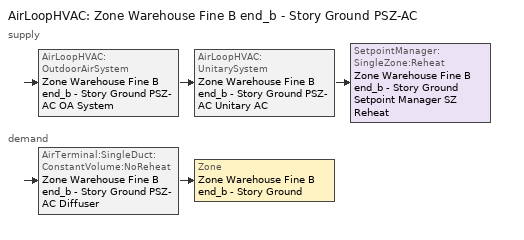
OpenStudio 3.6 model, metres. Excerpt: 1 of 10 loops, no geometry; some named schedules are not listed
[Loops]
AirLoopHVAC 'Zone Warehouse Fine B end_b - Story Ground PSZ-AC'
 supply: AirLoopHVAC:OutdoorAirSystem 'Zone Warehouse Fine B end_b - Story Ground PSZ-AC OA System' > AirLoopHVAC:UnitarySystem 'Zone Warehouse Fine B end_b - Story Ground PSZ-AC Unitary AC' > SetpointManager:SingleZone:Reheat 'Zone Warehouse Fine B end_b - Story Ground Setpoint Manager SZ Reheat'
 demand: AirTerminal:SingleDuct:ConstantVolume:NoReheat 'Zone Warehouse Fine B end_b - Story Ground PSZ-AC Diffuser' > Zone 'Zone Warehouse Fine B end_b - Story Ground'
[Sizing:Zone]
Zone Warehouse Fine B end_b - Story Ground: Zone Cooling Design Supply Air Temperature Input Method=SupplyAirTemperature; Zone Cooling Design Supply Air Temperature {C}=12.7778; Zone Cooling Design Supply Air Temperature Difference {deltaC}=11.11; Zone Heating Design Supply Air Temperature Input Method=SupplyAirTemperature; Zone Heating Design Supply Air Temperature {C}=50; Zone Heating Design Supply Air Temperature Difference {deltaC}=11.11; Zone Cooling Design Supply Air Humidity Ratio {kg-H2O/kg-air}=0.0085; Zone Heating Design Supply Air Humidity Ratio {kg-H2O/kg-air}=0.008; Cooling Design Air Flow Method=DesignDay; Heating Design Air Flow Method=DesignDay; Account for Dedicated Outdoor Air System=No; Dedicated Outdoor Air System Control Strategy=NeutralSupplyAir; Dedicated Outdoor Air Low Setpoint Temperature for Design {C}=autosize; Dedicated Outdoor Air High Setpoint Temperature for Design {C}=autosize; Zone Load Sizing Method=Sensible Load Only No Latent Load; Zone Latent Cooling Design Supply Air Humidity Ratio Input Method=HumidityRatioDifference; Zone Cooling Design Supply Air Humidity Ratio Difference {kgWater/kgDryAir}=0.005; Zone Latent Heating Design Supply Air Humidity Ratio Input Method=HumidityRatioDifference; Zone Humidification Design Supply Air Humidity Ratio Difference {kgWater/kgDryAir}=0.005
[Zone equipment]
Zone Warehouse Fine B end_b - Story Ground: Zone Warehouse Fine B end_b - Story Ground PSZ-AC Diffuser
[AirLoopHVAC]
Zone Warehouse Fine B end_b - Story Ground PSZ-AC: Availability Schedule=Zone Warehouse Fine B end_b - Story Ground PSZ-AC Occ Sch; Design Supply Air Flow Rate {m3/s}=autosize; Design Return Air Flow Fraction of Supply Air Flow=1
[Sizing:System]
Zone Warehouse Fine B end_b - Story Ground PSZ-AC: Type of Load to Size On=Sensible; Design Outdoor Air Flow Rate {m3/s}=Autosize; Central Heating Maximum System Air Flow Ratio=1; Preheat Design Temperature {C}=7.22222; Preheat Design Humidity Ratio {kg-H2O/kg-Air}=0.008; Precool Design Temperature {C}=12.7778; Precool Design Humidity Ratio {kg-H2O/kg-Air}=0.008; Central Cooling Design Supply Air Temperature {C}=12.7778; Central Heating Design Supply Air Temperature {C}=50; Sizing Option=Coincident; 100% Outdoor Air in Cooling=No; 100% Outdoor Air in Heating=No; Central Cooling Design Supply Air Humidity Ratio {kg-H2O/kg-Air}=0.0085; Central Heating Design Supply Air Humidity Ratio {kg-H2O/kg-Air}=0.008; Cooling Design Air Flow Method=DesignDay; Heating Design Air Flow Method=DesignDay; System Outdoor Air Method=ZoneSum; Zone Maximum Outdoor Air Fraction=1; Cooling Supply Air Flow Rate Per Floor Area {m3/s-m2}=0.00996765; Cooling Fraction of Autosized Cooling Supply Air Flow Rate=1; Cooling Supply Air Flow Rate Per Unit Cooling Capacity {m3/s-W}=3.94755e-05; Heating Supply Air Flow Rate Per Floor Area {m3/s-m2}=0.00996765; Heating Fraction of Autosized Heating Supply Air Flow Rate=1; Heating Fraction of Autosized Cooling Supply Air Flow Rate=1; Heating Supply Air Flow Rate Per Unit Heating Capacity {m3/s-W}=3.15882e-05; Cooling Design Capacity Method=CoolingDesignCapacity; Cooling Design Capacity {W}=autosize; Cooling Design Capacity Per Floor Area {W/m2}=234.7; Fraction of Autosized Cooling Design Capacity=1; Heating Design Capacity Method=HeatingDesignCapacity; Heating Design Capacity {W}=autosize; Heating Design Capacity Per Floor Area {W/m2}=157; Fraction of Autosized Heating Design Capacity=1; Central Cooling Capacity Control Method=OnOff; Occupant Diversity=autosize
[SetpointManager:SingleZone:Reheat]
Zone Warehouse Fine B end_b - Story Ground Setpoint Manager SZ Reheat: Minimum Supply Air Temperature {C}=12.7778; Maximum Supply Air Temperature {C}=50; Control Zone=Zone Warehouse Fine B end_b - Story Ground; Setpoint Node or NodeList=Zone Warehouse Fine B end_b - Story Ground PSZ-AC Supply Outlet Node
[Coil:Heating:Gas]
Zone Warehouse Fine B end_b - Story Ground PSZ-AC Gas Htg Coil 20kBtu/hr 0.8 Thermal Eff: Availability Schedule=Always On Discrete; Gas Burner Efficiency=0.8; Nominal Capacity {W}=AutoSize; Parasitic Electric Load {W}=0; Parasitic Gas Load {W}=0
[Coil:Heating:Electric]
Zone Warehouse Fine B end_b - Story Ground PSZ-AC No Heat: Availability Schedule=Always Off Discrete; Efficiency=1; Nominal Capacity {W}=0
[Coil:Cooling:DX:SingleSpeed]
Zone Warehouse Fine B end_b - Story Ground PSZ-AC 1spd DX AC Clg Coil 8kBtu/hr 13.0SEER: Availability Schedule=Always On Discrete; Rated Total Cooling Capacity {W}=autosize; Rated Sensible Heat Ratio=autosize; Rated COP {W/W}=3.91157; Rated Air Flow Rate {m3/s}=autosize; Rated Evaporator Fan Power Per Volume Flow Rate 2017 {W/(m3/s)}=773.3; Rated Evaporator Fan Power Per Volume Flow Rate 2023 {W/(m3/s)}=934.4; Total Cooling Capacity Function of Temperature Curve=CoilClgDXQRatio_fTwbToadbSI; Total Cooling Capacity Function of Flow Fraction Curve=CoilClgDXSnglQRatio_fCFMRatio; Energy Input Ratio Function of Temperature Curve=CoilClgDXEIRRatio_fTwbToadbSI; Energy Input Ratio Function of Flow Fraction Curve=CoilClgDXSnglEIRRatio_fCFMRatio; Part Load Fraction Correlation Curve=CoilClgDXEIRRatio_fQFrac; Minimum Outdoor Dry-Bulb Temperature for Compressor Operation {C}=-25; Nominal Time for Condensate Removal to Begin {s}=0; Ratio of Initial Moisture Evaporation Rate and Steady State Latent Capacity=0; Maximum Cycling Rate {cycles/hr}=0; Latent Capacity Time Constant {s}=0; Condenser Type=AirCooled; Evaporative Condenser Effectiveness=0.9; Evaporative Condenser Air Flow Rate {m3/s}=autosize; Evaporative Condenser Pump Rated Power Consumption {W}=autosize; Crankcase Heater Capacity {W}=0; Maximum Outdoor Dry-Bulb Temperature for Crankcase Heater Operation {C}=10; Basin Heater Capacity {W/K}=0; Basin Heater Setpoint Temperature {C}=2
[Fan:OnOff]
Zone Warehouse Fine B end_b - Story Ground PSZ-AC Fan: Availability Schedule=Always On Discrete; Fan Total Efficiency=0.53625; Pressure Rise {Pa}=622.722; Maximum Flow Rate {m3/s}=autosize; Motor Efficiency=0.825; Motor In Airstream Fraction=1; Fan Power Ratio Function of Speed Ratio Curve=Fan On Off Power Curve 3; Fan Efficiency Ratio Function of Speed Ratio Curve=Fan On Off Efficiency Curve 3
[AirLoopHVAC:UnitarySystem]
Zone Warehouse Fine B end_b - Story Ground PSZ-AC Unitary AC: Control Type=Load; Controlling Zone or Thermostat Location=Zone Warehouse Fine B end_b - Story Ground; Dehumidification Control Type=None; Availability Schedule=Outage Availability Schedule; Supply Fan=Zone Warehouse Fine B end_b - Story Ground PSZ-AC Fan; Fan Placement=DrawThrough; Supply Air Fan Operating Mode Schedule=Zone Warehouse Fine B end_b - Story Ground PSZ-AC Occ Sch; Heating Coil=Zone Warehouse Fine B end_b - Story Ground PSZ-AC Gas Htg Coil 20kBtu/hr 0.8 Thermal Eff; DX Heating Coil Sizing Ratio=1; Cooling Coil=Zone Warehouse Fine B end_b - Story Ground PSZ-AC 1spd DX AC Clg Coil 8kBtu/hr 13.0SEER; Use DOAS DX Cooling Coil=No; DOAS DX Cooling Coil Leaving Minimum Air Temperature {C}=2; Latent Load Control=SensibleOnlyLoadControl; Supplemental Heating Coil=Zone Warehouse Fine B end_b - Story Ground PSZ-AC No Heat; Supply Air Flow Rate During Cooling Operation {m3/s}=Autosize; Supply Air Flow Rate During Heating Operation {m3/s}=Autosize; Supply Air Flow Rate When No Cooling or Heating is Required {m3/s}=Autosize; Maximum Supply Air Temperature {C}=80; Maximum Outdoor Dry-Bulb Temperature for Supplemental Heater Operation {C}=21; Maximum Cycling Rate {cycles/hr}=2.5; Heat Pump Time Constant {s}=60; Fraction of On-Cycle Power Use=0.01; Heat Pump Fan Delay Time {s}=60; Ancilliary On-Cycle Electric Power {W}=0; Ancilliary Off-Cycle Electric Power {W}=0
[Controller:OutdoorAir]
Zone Warehouse Fine B end_b - Story Ground PSZ-AC OA System Controller: Minimum Outdoor Air Flow Rate {m3/s}=autosize; Maximum Outdoor Air Flow Rate {m3/s}=Autosize; Economizer Control Type=NoEconomizer; Economizer Control Action Type=ModulateFlow; Economizer Maximum Limit Dry-Bulb Temperature {C}=28; Economizer Maximum Limit Enthalpy {J/kg}=64000; Lockout Type=LockoutWithCompressor; Minimum Limit Type=FixedMinimum; Minimum Outdoor Air Schedule=Always On Discrete; Maximum Fraction of Outdoor Air Schedule=ZoneWarehouseFineBendbStoryGroundPSZACmaxOASch; Controller Mechanical Ventilation=Controller Mechanical Ventilation 4; High Humidity Control=No; Heat Recovery Bypass Control Type=BypassWhenWithinEconomizerLimits
[Controller:MechanicalVentilation]
Controller Mechanical Ventilation 4: Availability Schedule=Always On Discrete
[AirLoopHVAC:OutdoorAirSystem]
Zone Warehouse Fine B end_b - Story Ground PSZ-AC OA System: Controller=Zone Warehouse Fine B end_b - Story Ground PSZ-AC OA System Controller
[AirTerminal:SingleDuct:ConstantVolume:NoReheat]
Zone Warehouse Fine B end_b - Story Ground PSZ-AC Diffuser: Availability Schedule=Always On Discrete; Maximum Air Flow Rate {m3/s}=AutoSize
[Schedule:Constant]
Name | Value
Always On Discrete | 1
Always Off Discrete | 0
[Schedule:Ruleset]
Name | Default Day Schedule | Summer Design Day Schedule | Winter Design Day Schedule
Zone Warehouse Fine B end_b - Story Ground PSZ-AC Occ Sch | Zone Warehouse Fine B end_b - Story Ground PSZ-AC Occ Sch Default | Zone Warehouse Fine B end_b - Story Ground PSZ-AC Occ Sch Summer Design Day | Zone Warehouse Fine B end_b - Story Ground PSZ-AC Occ Sch Winter Design Day
ZoneWarehouseFineBendbStoryGroundPSZACmaxOASch | ZoneWarehouseFineBendbStoryGroundPSZACmaxOASchDefault
[Schedule:Day]
Zone Warehouse Fine B end_b - Story Ground PSZ-AC Occ Sch Default; Zone Warehouse Fine B end_b - Story Ground PSZ-AC Occ Sch Sunday: 24, 0, 0
Zone Warehouse Fine B end_b - Story Ground PSZ-AC Occ Sch Winter Design Day; Zone Warehouse Fine B end_b - Story Ground PSZ-AC Occ Sch Summer Design Day: 24, 0, 1
ZoneWarehouseFineBendbStoryGroundPSZACmaxOASchDefault: 24, 0, 0.7
Schedule Day 13: 1, 0, 0.7, 2, 0, 0.7, 3, 0, 0.7, 4, 0, 0.7, 5, 0, 0.7, 6, 0, 0.7, 7, 0, 0.7, 8, 0, 0.7, 9, 0, 0.7, 10, 0, 0.7, 11, 0, 0.7, 12, 0, 0.7, 13, 0, 0.7, 14, 0, 0.7, 15, 0, 0, 16, 0, 0, 17, 0, 0, 18, 0, 0, 19, 0, 0, 20, 0, 0, 21, 0, 0, 22, 0, 0, 23, 0, 0, 24, 0, 0
Schedule Day 16; Schedule Day 106; Schedule Day 107; Schedule Day 108: 1, 0, 0, 2, 0, 0, 3, 0, 0, 4, 0, 0, 5, 0, 0, 6, 0, 0, 7, 0, 0, 8, 0, 0, 9, 0, 0, 10, 0, 0, 11, 0, 0, 12, 0, 0, 13, 0, 0, 14, 0, 0, 15, 0, 0, 16, 0, 0, 17, 0, 0, 18, 0, 0, 19, 0, 0, 20, 0, 0, 21, 0, 0, 22, 0, 0, 23, 0, 0, 24, 0, 0
Schedule Day 17: 1, 0, 0, 2, 0, 0, 3, 0, 0, 4, 0, 0, 5, 0, 0, 6, 0, 0, 7, 0, 0, 8, 0, 0, 9, 0, 0, 10, 0, 0, 11, 0, 0, 12, 0, 0, 13, 0, 0, 14, 0, 0, 15, 0, 0.7, 16, 0, 0.7, 17, 0, 0.7, 18, 0, 0.7, 19, 0, 0.7, 20, 0, 0.7, 21, 0, 0.7, 22, 0, 0.7, 23, 0, 0.7, 24, 0, 0.7
[Schedule:Rule] Apply Sunday=Yes; Apply Monday=Yes; Apply Tuesday=Yes; Apply Wednesday=Yes; Apply Friday=Yes; Apply Saturday=Yes; Date Specification Type=DateRange
Name | Schedule Ruleset | Rule Order | Day Schedule | Start Month | Start Day | End Month | End Day | Apply Thursday
Zone Warehouse Fine B end_b - Story Ground PSZ-AC Occ Sch Sunday Rule | Zone Warehouse Fine B end_b - Story Ground PSZ-AC Occ Sch | 3 | Zone Warehouse Fine B end_b - Story Ground PSZ-AC Occ Sch Sunday | 1 | 1 | 12 | 31
ZoneWarehouseFineBendbStoryGroundPSZACmaxOASch Outage Day 175 | ZoneWarehouseFineBendbStoryGroundPSZACmaxOASch | 2 | Schedule Day 13 | 6 | 24 | 6 | 24 | Yes
ZoneWarehouseFineBendbStoryGroundPSZACmaxOASch Outage Day 176 | ZoneWarehouseFineBendbStoryGroundPSZACmaxOASch | 1 | Schedule Day 16 | 6 | 25 | 6 | 25 | Yes
ZoneWarehouseFineBendbStoryGroundPSZACmaxOASch Outage Day 177 | ZoneWarehouseFineBendbStoryGroundPSZACmaxOASch | 0 | Schedule Day 17 | 6 | 26 | 6 | 26 | Yes
Zone Warehouse Fine B end_b - Story Ground PSZ-AC Occ Sch Outage Day 175 | Zone Warehouse Fine B end_b - Story Ground PSZ-AC Occ Sch | 2 | Schedule Day 106 | 6 | 24 | 6 | 24 | Yes
Zone Warehouse Fine B end_b - Story Ground PSZ-AC Occ Sch Outage Day 176 | Zone Warehouse Fine B end_b - Story Ground PSZ-AC Occ Sch | 1 | Schedule Day 107 | 6 | 25 | 6 | 25 | Yes
Zone Warehouse Fine B end_b - Story Ground PSZ-AC Occ Sch Outage Day 177 | Zone Warehouse Fine B end_b - Story Ground PSZ-AC Occ Sch | 0 | Schedule Day 108 | 6 | 26 | 6 | 26 | Yes
[Curve:Exponent]
Fan On Off Power Curve 3: Coefficient1 Constant=1; Coefficient2 Constant=0; Coefficient3 Constant=0; Minimum Value of x=0; Maximum Value of x=1
[Curve:Cubic] Maximum Value of x=1
Name | Coefficient1 Constant | Coefficient2 x | Coefficient3 x**2 | Coefficient4 x**3 | Minimum Value of x
Fan On Off Efficiency Curve 3 | 1 | 0 | 0 | 0 | 0
CoilClgDXEIRRatio_fQFrac | 0 | 5.1091 | -8.5515 | 4.4744 | 0.7
[Curve:Biquadratic] Minimum Value of x=13.89; Maximum Value of x=25; Minimum Value of y=23.89; Maximum Value of y=46.11; Minimum Curve Output=0.77
Name | Coefficient1 Constant | Coefficient2 x | Coefficient3 x**2 | Coefficient4 y | Coefficient5 y**2 | Coefficient6 x*y | Maximum Curve Output
CoilClgDXQRatio_fTwbToadbSI | 0.86779 | 0.014245 | 0.000554 | -0.007569 | 3.2e-05 | -0.000191 | 1.29
CoilClgDXEIRRatio_fTwbToadbSI | 0.116709 | 0.028458 | -0.000411 | 0.021422 | 0.000162 | -0.00068 | 1.33
[Curve:Quadratic]
Name | Coefficient1 Constant | Coefficient2 x | Coefficient3 x**2 | Minimum Value of x | Maximum Value of x
CoilClgDXSnglQRatio_fCFMRatio | 0.8 | 0.2 | 0 | 0.5 | 1.5
CoilClgDXSnglEIRRatio_fCFMRatio | 1.156 | -0.1816 | 0.0256 | 0 | 1
